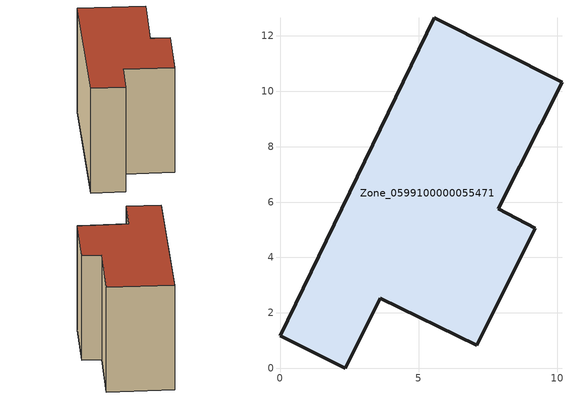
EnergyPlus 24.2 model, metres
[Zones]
Zone_0599100000055471
 floor ground (C_G): 7.1,0.83 3.62,2.52 2.35,0 0,1.18 5.57,12.65 10.18,10.33 7.87,5.76 9.22,5.06 z0
 wall outside (C_F): 7.87,5.76 10.18,10.33 5.57,12.65 0,1.18 2.35,0 3.62,2.52 7.1,0.83 9.22,5.06 7.87,5.76 z0:8.96
 roof outside (C_R): 3.62,2.52 7.1,0.83 9.22,5.06 7.87,5.76 10.18,10.33 5.57,12.65 0,1.18 2.35,0 z8.96
[BUILDING]
Pand.0599100000055471: North Axis=0; Terrain=City; Loads Convergence Tolerance Value=0.04; Temperature Convergence Tolerance Value=0.4; Solar Distribution=FullExterior; Maximum Number of Warmup Days=25; Minimum Number of Warmup Days=1
[Site:Location]
Rotterdam.The.Hague.AP_ZH_NLD Design_Conditions: Latitude=51.96; Longitude=4.45; Time Zone=1; Elevation=-4.5
[SITE:GROUNDTEMPERATURE:BUILDINGSURFACE]
18, 18, 18, 18, 18, 18, 18, 18, 18, 18, 18, 18
[MATERIAL] Thermal Absorptance=0.9; Solar Absorptance=0.7; Visible Absorptance=0.7
Name | Roughness | Thickness | Conductivity | Density | Specific Heat
G.TC.1946 | MediumSmooth | 0.15 | 1 | 540 | 1210
F.TC.1946 | Rough | 0.3 | 0.857143 | 1920 | 840
R.TC.1946 | MediumRough | 0.2 | 0.909091 | 1500 | 1000
[CONSTRUCTION]
C_G: G.TC.1946
C_F: F.TC.1946
C_R: R.TC.1946
[ZONE]
Zone_0599100000055471: Type=1; Multiplier=1; Ceiling Height=Autocalculate; Volume=Autocalculate; Floor Area=autocalculate; Part of Total Floor Area=Yes
[ZONEINFILTRATION:DESIGNFLOWRATE]
Infil_Zone_0599100000055471: Zone or ZoneList or Space or SpaceList=Zone_0599100000055471; Schedule=AlwaysOn; Design Flow Rate Calculation Method=Flow/Area; Flow Rate per Floor Area=0.003; Constant Term Coefficient=1; Temperature Term Coefficient=0; Velocity Term Coefficient=0; Velocity Squared Term Coefficient=0
[HVACTEMPLATE:ZONE:IDEALLOADSAIRSYSTEM]
Zone_0599100000055471: Maximum Heating Supply Air Temperature=50; Minimum Cooling Supply Air Temperature=13; Maximum Heating Supply Air Humidity Ratio=0.0156; Minimum Cooling Supply Air Humidity Ratio=0.0077; Heating Limit=NoLimit; Cooling Limit=NoLimit; Dehumidification Control Type=ConstantSensibleHeatRatio; Cooling Sensible Heat Ratio=0.7; Dehumidification Setpoint=60; Humidification Control Type=None; Humidification Setpoint=30; Outdoor Air Method=None; Outdoor Air Flow Rate per Person=0.00944; Outdoor Air Flow Rate per Zone Floor Area=0; Outdoor Air Flow Rate per Zone=0; Demand Controlled Ventilation Type=None; Outdoor Air Economizer Type=NoEconomizer; Heat Recovery Type=None; Sensible Heat Recovery Effectiveness=0.7; Latent Heat Recovery Effectiveness=0.65
[ZONECONTROL:THERMOSTAT]
ThermostatControl_Zone_0599100000055471: Zone or ZoneList=Zone_0599100000055471; Control Type Schedule=DualSetpointControlType; Control 1=Thermostat_Zone_0599100000055471; Temperature Difference Between Cutout And Setpoint=0
[THERMOSTATSETPOINT:DUALSETPOINT]
Thermostat_Zone_0599100000055471: Heating Setpoint Temperature Schedule=HeatingSetpoint_Zone_0599100000055471; Cooling Setpoint Temperature Schedule=CoolingSetpoint_Zone_0599100000055471
[SCHEDULE:COMPACT]
HeatingSetpoint_Zone_0599100000055471: Through: 12/31, For: AllDays, Until: 24:00, 21
CoolingSetpoint_Zone_0599100000055471: Through: 12/31, For: AllDays, Until: 24:00, 24
DualSetpointControlType: Through: 12/31, For: AllDays, Until: 24:00, 4
AlwaysOn: Through: 12/31, For: AllDays, Until: 24:00, 1
